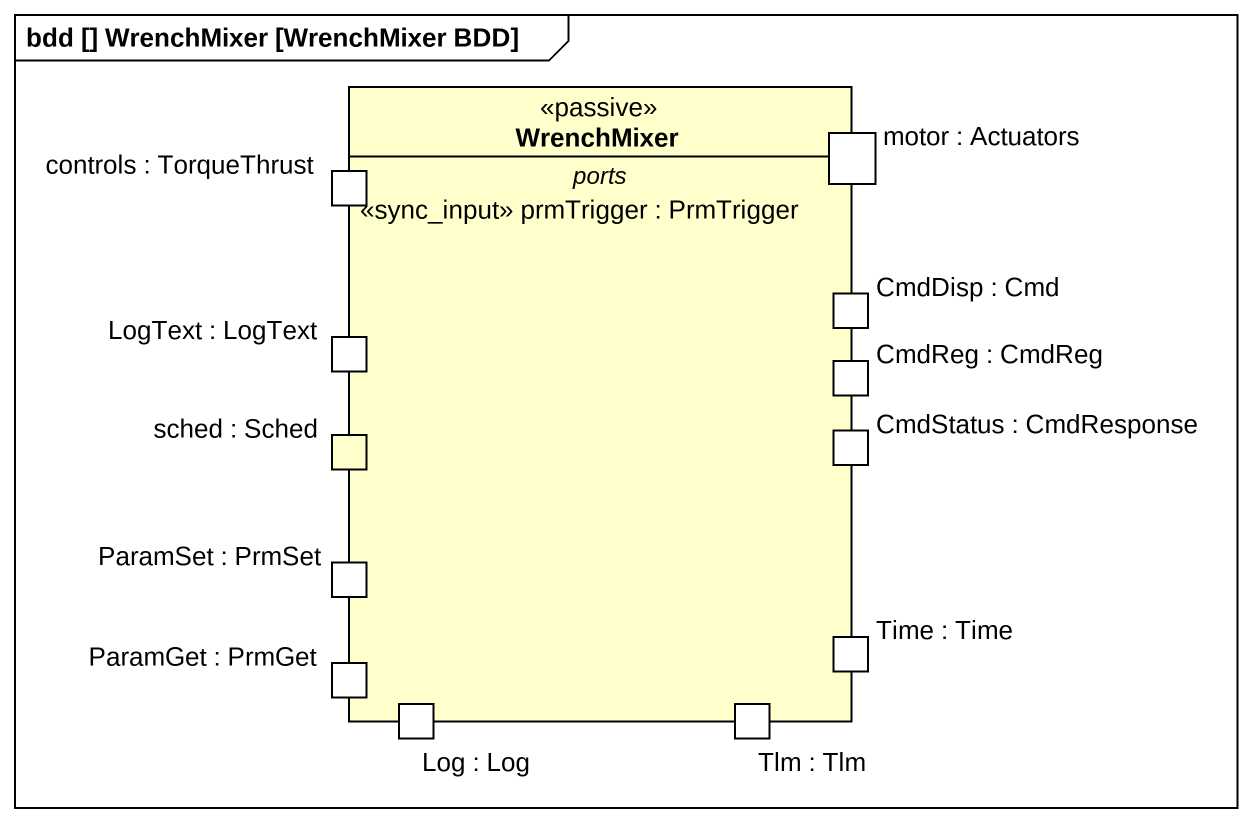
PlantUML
@startuml
mainframe bdd [] WrenchMixer [WrenchMixer BDD]
hide circle
hide empty members
class WrenchMixer <<passive>> {
  -- ports --
  <<sync_input>> prmTrigger : PrmTrigger
  -- ports --
  controls : TorqueThrust
  Log : Log
  LogText : LogText
  motor : Actuators
  Time : Time
  Tlm : Tlm
  CmdDisp : Cmd
  CmdReg : CmdReg
  CmdStatus : CmdResponse
  ParamGet : PrmGet
  ParamSet : PrmSet
  sched : Sched
}
@enduml
